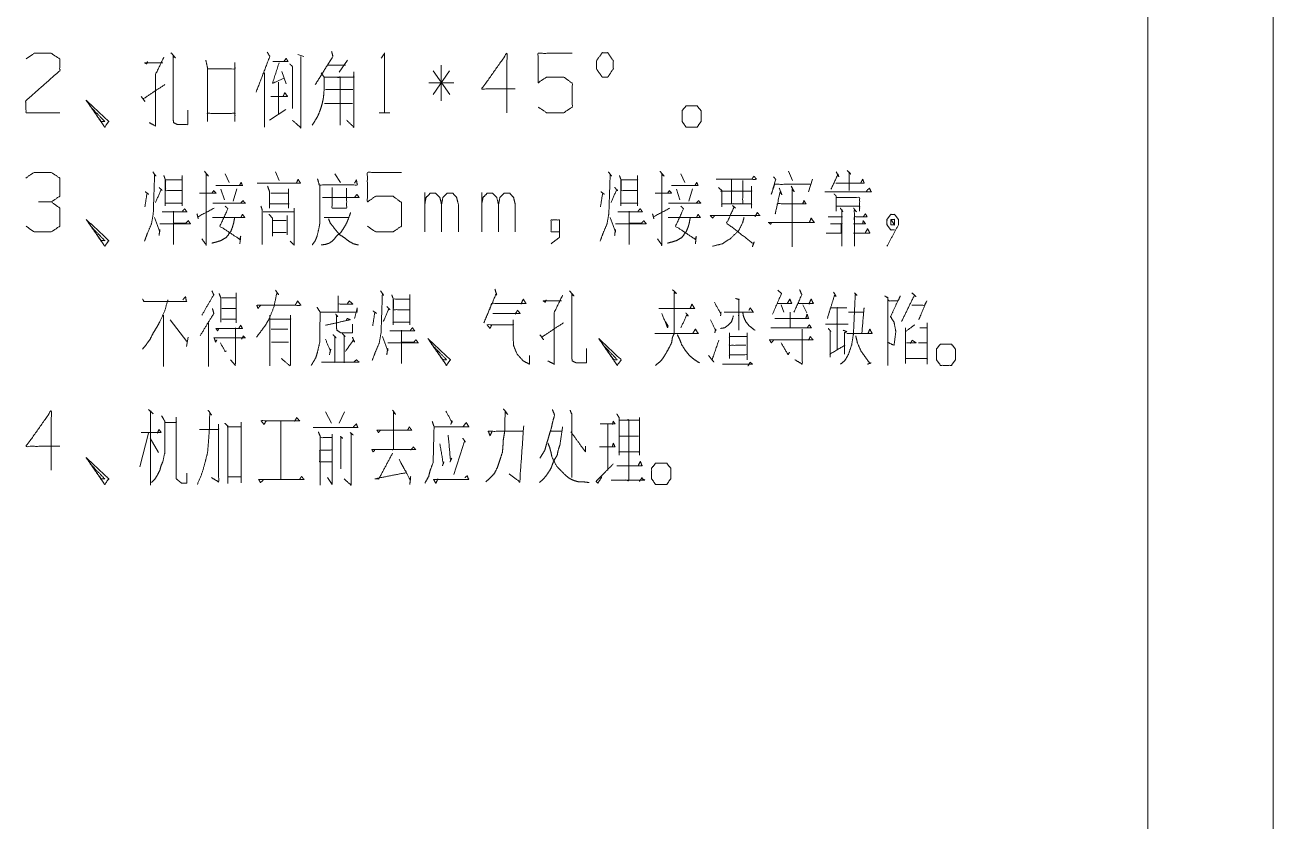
# Model space of a CAD drawing. Header units: millimetres. Extents: x 2210 to 79821, y -19430 to 2344.
# Drawn here: x 5745.79 to 5795.68, y 1723.78 to 1755.6 of the extents above; entities that cross this region are included whole.
import ezdxf

# ---------------------------------------------------------------- set-up
doc = ezdxf.new("R2010")
doc.units = ezdxf.units.MM
doc.layers.add('101', color=7, linetype='Continuous', true_color=0xffffff)

msp = doc.modelspace()

# ---------------------------------------------------------------- linework, layer by layer
at = {"layer": '101', "color": 133, "linetype": 'Continuous', "lineweight": 18}
for p, q in [((5795.68, 1492.822), (5795.68, 1789.822)), ((5790.68, 1497.822), (5790.68, 1784.822))]:
    msp.add_line(p, q, dxfattribs=at)
at = {"layer": '101', "color": 72, "linetype": 'Continuous', "lineweight": 18}
for p, q in [((5756.692, 1754.42), (5756.939, 1754.345)), ((5758.686, 1754.195), (5758.35, 1753.72)), ((5755.366, 1753.695), (5755.366, 1751.52)), ((5756.056, 1753.745), (5756.232, 1753.245)), ((5757.908, 1753.995), (5758.597, 1753.995)), ((5762.761, 1753.77), (5762.107, 1752.82)), ((5762.107, 1753.77), (5762.779, 1752.82)), ((5762.426, 1752.57), (5762.426, 1753.995)), ((5755.932, 1753.32), (5755.932, 1752.045)), ((5762.938, 1753.295), (5761.931, 1753.295)), ((5757.802, 1753.02), (5758.898, 1753.02)), ((5755.561, 1751.795), (5756.215, 1752.22)), ((5757.767, 1752.47), (5758.88, 1752.47)), ((5759.955, 1752.095), (5760.379, 1752.095)), ((5753.797, 1749.657), (5753.956, 1749.307)), ((5755.808, 1749.732), (5755.95, 1749.382)), ((5758.173, 1749.657), (5758.403, 1749.307)), ((5772.009, 1749.657), (5772.168, 1749.307)), ((5776.314, 1749.757), (5776.473, 1749.382)), ((5777.269, 1749.432), (5777.11, 1748.932)), ((5753.62, 1749.032), (5753.762, 1748.607)), ((5754.256, 1749.057), (5754.115, 1748.557)), ((5755.614, 1748.882), (5756.321, 1748.882)), ((5756.321, 1749.057), (5756.321, 1748.282)), ((5761.772, 1747.332), (5761.772, 1748.907)), ((5764.048, 1747.332), (5764.048, 1748.907)), ((5771.832, 1749.032), (5771.973, 1748.607)), ((5772.468, 1749.057), (5772.327, 1748.557)), ((5755.561, 1748.457), (5756.356, 1748.457)), ((5755.313, 1748.132), (5756.551, 1748.132)), ((5755.685, 1747.782), (5756.232, 1747.782)), ((5756.268, 1747.982), (5756.268, 1747.207)), ((5757.749, 1747.907), (5758.756, 1747.907)), ((5755.685, 1747.307), (5756.232, 1747.307)), ((5753.655, 1744.695), (5754.239, 1744.695)), ((5754.239, 1744.895), (5754.239, 1743.695)), ((5753.655, 1744.27), (5754.239, 1744.27)), ((5776.014, 1744.42), (5776.12, 1744.12)), ((5776.88, 1744.42), (5777.039, 1744.095)), ((5751.326, 1743.995), (5751.326, 1741.945)), ((5751.591, 1743.82), (5752.263, 1742.945)), ((5753.125, 1743.695), (5753.125, 1741.945)), ((5753.655, 1743.845), (5754.239, 1743.845)), ((5776.385, 1744.12), (5776.385, 1743.495)), ((5754.203, 1743.495), (5754.203, 1742.045)), ((5755.632, 1743.445), (5756.303, 1743.445)), ((5752.316, 1743.12), (5752.245, 1742.745)), ((5755.649, 1742.92), (5756.321, 1742.92)), ((5781.503, 1742.895), (5781.839, 1742.895)), ((5754.203, 1741.995), (5754.009, 1742.22)), ((5756.02, 1739.782), (5756.02, 1737.432)), ((5756.02, 1739.757), (5756.02, 1737.432)), ((5757.802, 1740.132), (5758.049, 1739.682)), ((5758.562, 1740.132), (5758.35, 1739.682)), ((5750.725, 1739.282), (5750.389, 1737.932)), ((5766.819, 1739.357), (5767.244, 1739.357)), ((5769.096, 1739.632), (5769.096, 1737.807)), ((5769.538, 1739.157), (5770.316, 1739.157)), ((5750.796, 1739.082), (5751.132, 1738.507)), ((5757.89, 1737.507), (5758.067, 1737.232))]:
    msp.add_line(p, q, dxfattribs=at)
for points, knots in [([(5745.836, 1754.245), (5746.154, 1754.47), (5746.844, 1754.47), (5747.18, 1754.245), (5747.18, 1753.77), (5745.819, 1752.57), (5745.836, 1752.095), (5747.18, 1752.095)], [0, 0, 0.069688, 0.192972, 0.265272, 0.350227, 0.67474, 0.759754, 1, 1]), ([(5750.69, 1754.145), (5750.654, 1754.045), (5750.566, 1754.095), (5751.308, 1754.095)], [0, 0, 0.111652, 0.218549, 1, 1]), ([(5751.344, 1754.32), (5751.008, 1753.62), (5751.008, 1751.57), (5750.76, 1751.695)], [0, 0, 0.250151, 0.910671, 1, 1]), ([(5751.626, 1754.495), (5751.803, 1754.295), (5751.715, 1754.345), (5751.715, 1751.82), (5751.733, 1751.695), (5751.892, 1751.62), (5752.298, 1751.62), (5752.298, 1752.195)], [0, 0, 0.063894, 0.088205, 0.6927, 0.722922, 0.765026, 0.862345, 1, 1]), ([(5753.019, 1754.195), (5753.09, 1753.87), (5753.09, 1751.745), (5753.09, 1752.07), (5754.186, 1752.07), (5754.186, 1751.745), (5754.186, 1754.095), (5754.186, 1753.845), (5753.108, 1753.845)], [0, 0, 0.0422, 0.311813, 0.353049, 0.49209, 0.533325, 0.831486, 0.863204, 1, 1]), ([(5755.031, 1752.92), (5755.578, 1754.345), (5755.49, 1754.495), (5755.472, 1754.52)], [0, 0, 0.881768, 0.982305, 1, 1]), ([(5755.702, 1754.145), (5756.303, 1754.145), (5756.232, 1754.27), (5756.144, 1754.145)], [0, 0, 0.66949, 0.829485, 1, 1]), ([(5756.816, 1754.345), (5756.816, 1751.495), (5756.48, 1751.795)], [0, 0, 0.863559, 1, 1]), ([(5758.049, 1754.545), (5758.102, 1754.345), (5757.395, 1753.22)], [0, 0, 0.134735, 1, 1]), ([(5760.025, 1754.27), (5760.167, 1754.47), (5760.167, 1752.095)], [0, 0, 0.093497, 1, 1]), ([(5765.391, 1753.045), (5764.048, 1753.045), (5765.056, 1754.47), (5765.056, 1752.095)], [0, 0, 0.245868, 0.565295, 1, 1]), ([(5766.307, 1752.32), (5766.643, 1752.095), (5767.332, 1752.095), (5767.668, 1752.32), (5767.668, 1753.27), (5767.332, 1753.52), (5766.643, 1753.52), (5766.307, 1753.295), (5766.307, 1754.47), (5767.668, 1754.47)], [0, 0, 0.062231, 0.168346, 0.230572, 0.376815, 0.441263, 0.547378, 0.609609, 0.790489, 1, 1]), ([(5768.866, 1753.52), (5769.096, 1753.52), (5769.308, 1753.845), (5769.308, 1754.17), (5769.096, 1754.495), (5768.866, 1754.495), (5768.636, 1754.17), (5768.636, 1753.845), (5768.866, 1753.52)], [0, 0, 0.085681, 0.230394, 0.351585, 0.496291, 0.581973, 0.730387, 0.851579, 1, 1]), ([(5755.95, 1754.095), (5755.685, 1753.27), (5756.144, 1753.47)], [0, 0, 0.633567, 1, 1]), ([(5756.374, 1754.045), (5756.48, 1753.945), (5756.48, 1752.27)], [0, 0, 0.080046, 1, 1]), ([(5757.625, 1753.695), (5757.749, 1753.52), (5757.749, 1753.02), (5757.731, 1752.795), (5757.714, 1752.645), (5757.661, 1752.42), (5757.59, 1752.195), (5757.501, 1751.97), (5757.413, 1751.82), (5757.272, 1751.595)], [0, 0, 0.095695, 0.318944, 0.419716, 0.487155, 0.590371, 0.695675, 0.80361, 0.88134, 1, 1]), ([(5757.767, 1753.52), (5758.933, 1753.52), (5758.933, 1753.72), (5758.933, 1751.52), (5758.65, 1751.795)], [0, 0, 0.294508, 0.345002, 0.900412, 1, 1]), ([(5750.442, 1752.745), (5750.584, 1752.545), (5750.513, 1752.645), (5751.379, 1753.22)], [0, 0, 0.174102, 0.261144, 1, 1]), ([(5758.297, 1753.495), (5758.385, 1753.52), (5758.385, 1751.595)], [0, 0, 0.045523, 1, 1]), ([(5755.614, 1752.745), (5756.285, 1752.745), (5756.179, 1752.895), (5756.109, 1752.745)], [0, 0, 0.657711, 0.837607, 1, 1]), ([(5748.378, 1752.37), (5748.979, 1751.745), (5748.837, 1751.745), (5748.236, 1752.595), (5748.979, 1751.52), (5749.138, 1751.745), (5748.236, 1752.595)], [0, 0, 0.178026, 0.207064, 0.420797, 0.689032, 0.745609, 1, 1]), ([(5772.058, 1751.745), (5772.058, 1752.17), (5772.217, 1752.37), (5772.659, 1752.37), (5772.818, 1752.17), (5772.818, 1751.745), (5772.659, 1751.52), (5772.217, 1751.52), (5772.058, 1751.745)], [0, 0, 0.152008, 0.243396, 0.401444, 0.492841, 0.64485, 0.743405, 0.901453, 1, 1]), ([(5746.844, 1748.532), (5747.18, 1748.757), (5747.18, 1749.482), (5746.844, 1749.707), (5746.154, 1749.707), (5745.819, 1749.482)], [0, 0, 0.153882, 0.429856, 0.583738, 0.846131, 1, 1]), ([(5750.902, 1749.732), (5751.026, 1749.557), (5750.973, 1749.632), (5750.919, 1748.057), (5750.849, 1747.657), (5750.69, 1747.282), (5750.566, 1746.957)], [0, 0, 0.070416, 0.100595, 0.618417, 0.751887, 0.885737, 1, 1]), ([(5752.966, 1749.757), (5753.125, 1749.557), (5753.037, 1749.632), (5753.037, 1746.807), (5752.86, 1747.057)], [0, 0, 0.072955, 0.106044, 0.912586, 1, 1]), ([(5759.477, 1747.557), (5759.813, 1747.332), (5760.503, 1747.332), (5760.838, 1747.557), (5760.838, 1748.507), (5760.503, 1748.757), (5759.813, 1748.757), (5759.477, 1748.532), (5759.477, 1749.707), (5760.838, 1749.707)], [0, 0, 0.062227, 0.168343, 0.23057, 0.376816, 0.441266, 0.547382, 0.609609, 0.790491, 1, 1]), ([(5769.114, 1749.732), (5769.237, 1749.557), (5769.184, 1749.632), (5769.131, 1748.057), (5769.061, 1747.657), (5768.902, 1747.282), (5768.778, 1746.957)], [0, 0, 0.070422, 0.100609, 0.618423, 0.751891, 0.885739, 1, 1]), ([(5771.178, 1749.757), (5771.337, 1749.557), (5771.249, 1749.632), (5771.249, 1746.807), (5771.072, 1747.057)], [0, 0, 0.072962, 0.10605, 0.912587, 1, 1]), ([(5778.22, 1749.732), (5778.326, 1749.532), (5778.29, 1749.632), (5778.007, 1749.032)], [0, 0, 0.227329, 0.333849, 1, 1]), ([(5778.661, 1749.782), (5778.803, 1749.632), (5778.732, 1749.732), (5778.732, 1748.982)], [0, 0, 0.191124, 0.304673, 1, 1]), ([(5751.344, 1749.582), (5751.397, 1749.432), (5751.397, 1748.382), (5751.397, 1748.482), (5752.068, 1748.482), (5752.068, 1748.382), (5752.068, 1749.582), (5752.068, 1749.407), (5751.414, 1749.407), (5751.414, 1748.982), (5752.051, 1748.982)], [0, 0, 0.030769, 0.233823, 0.253162, 0.383044, 0.402383, 0.634446, 0.668287, 0.794756, 0.876945, 1, 1]), ([(5753.426, 1749.182), (5754.486, 1749.182), (5754.433, 1749.307), (5754.362, 1749.182)], [0, 0, 0.791484, 0.892824, 1, 1]), ([(5755.066, 1749.282), (5756.798, 1749.282), (5756.71, 1749.432), (5756.639, 1749.282)], [0, 0, 0.835944, 0.91997, 1, 1]), ([(5755.49, 1749.157), (5755.561, 1748.957), (5755.561, 1748.282)], [0, 0, 0.239101, 1, 1]), ([(5757.572, 1749.207), (5757.572, 1747.657), (5757.554, 1747.532), (5757.466, 1747.157), (5757.395, 1746.982), (5757.272, 1746.807)], [0, 0, 0.628912, 0.680132, 0.836459, 0.913039, 1, 1]), ([(5757.484, 1749.457), (5757.554, 1749.207), (5759.075, 1749.207), (5759.039, 1749.407), (5758.968, 1749.282)], [0, 0, 0.122175, 0.836955, 0.932464, 1, 1]), ([(5769.555, 1749.582), (5769.608, 1749.432), (5769.608, 1748.382), (5769.608, 1748.482), (5770.28, 1748.482), (5770.28, 1748.382), (5770.28, 1749.582), (5770.28, 1749.407), (5769.626, 1749.407), (5769.626, 1748.982), (5770.262, 1748.982)], [0, 0, 0.030766, 0.233821, 0.25316, 0.38305, 0.40239, 0.634453, 0.668294, 0.794763, 0.876953, 1, 1]), ([(5771.638, 1749.182), (5772.698, 1749.182), (5772.645, 1749.307), (5772.574, 1749.182)], [0, 0, 0.79149, 0.892828, 1, 1]), ([(5773.419, 1749.432), (5775.028, 1749.432), (5774.939, 1749.557), (5774.833, 1749.432)], [0, 0, 0.835359, 0.914868, 1, 1]), ([(5773.507, 1749.107), (5773.649, 1748.982), (5773.649, 1748.332), (5773.649, 1748.457), (5774.833, 1748.457), (5774.833, 1748.282), (5774.833, 1749.157), (5774.833, 1748.957), (5773.596, 1748.957), (5774.038, 1748.957), (5774.038, 1749.407), (5774.038, 1748.457), (5774.48, 1748.457), (5774.48, 1749.382)], [0, 0, 0.024059, 0.106926, 0.122864, 0.273836, 0.296148, 0.4077, 0.433195, 0.590929, 0.647265, 0.704634, 0.825746, 0.882076, 1, 1]), ([(5775.713, 1749.532), (5775.802, 1749.432), (5775.625, 1748.832), (5775.766, 1749.232), (5777.18, 1749.232)], [0, 0, 0.051388, 0.292221, 0.45558, 1, 1]), ([(5776.42, 1749.157), (5776.544, 1748.932), (5776.456, 1749.032), (5776.456, 1746.732)], [0, 0, 0.095442, 0.145044, 1, 1]), ([(5778.202, 1749.282), (5779.333, 1749.282), (5779.28, 1749.432), (5779.209, 1749.307)], [0, 0, 0.788895, 0.899855, 1, 1]), ([(5750.601, 1748.932), (5750.743, 1748.832), (5750.672, 1748.882), (5750.584, 1748.332)], [0, 0, 0.21204, 0.31808, 1, 1]), ([(5751.149, 1749.107), (5751.273, 1748.982), (5751.238, 1749.032), (5751.008, 1748.507)], [0, 0, 0.217081, 0.292659, 1, 1]), ([(5752.772, 1748.882), (5753.426, 1748.882), (5753.337, 1748.982), (5753.267, 1748.882)], [0, 0, 0.718726, 0.865406, 1, 1]), ([(5757.678, 1748.707), (5759.145, 1748.707), (5759.057, 1748.832), (5758.968, 1748.707)], [0, 0, 0.827332, 0.913666, 1, 1]), ([(5758.067, 1749.107), (5758.067, 1748.282), (5758.65, 1748.282), (5758.65, 1749.082)], [0, 0, 0.373599, 0.637718, 1, 1]), ([(5761.772, 1748.432), (5761.825, 1748.707), (5762.001, 1748.882), (5762.196, 1748.882), (5762.373, 1748.707), (5762.443, 1748.432), (5762.443, 1747.332)], [0, 0, 0.118877, 0.224461, 0.306989, 0.41256, 0.533084, 1, 1]), ([(5762.443, 1748.432), (5762.496, 1748.707), (5762.673, 1748.882), (5762.885, 1748.882), (5763.044, 1748.707), (5763.115, 1748.432), (5763.115, 1747.332)], [0, 0, 0.118606, 0.223933, 0.313763, 0.413917, 0.534162, 1, 1]), ([(5764.048, 1748.432), (5764.101, 1748.707), (5764.278, 1748.882), (5764.472, 1748.882), (5764.649, 1748.707), (5764.72, 1748.432), (5764.72, 1747.332)], [0, 0, 0.11888, 0.224451, 0.306978, 0.412562, 0.533085, 1, 1]), ([(5764.72, 1748.432), (5764.773, 1748.707), (5764.95, 1748.882), (5765.162, 1748.882), (5765.321, 1748.707), (5765.391, 1748.432), (5765.391, 1747.332)], [0, 0, 0.118608, 0.223937, 0.313751, 0.413906, 0.534154, 1, 1]), ([(5768.813, 1748.932), (5768.955, 1748.832), (5768.884, 1748.882), (5768.795, 1748.332)], [0, 0, 0.212016, 0.318024, 1, 1]), ([(5769.361, 1749.107), (5769.485, 1748.982), (5769.449, 1749.032), (5769.22, 1748.507)], [0, 0, 0.217081, 0.292659, 1, 1]), ([(5770.984, 1748.882), (5771.638, 1748.882), (5771.549, 1748.982), (5771.478, 1748.882)], [0, 0, 0.718748, 0.865402, 1, 1]), ([(5775.943, 1749.082), (5776.049, 1748.807), (5775.978, 1748.932), (5775.784, 1748.057), (5775.872, 1748.457), (5777.004, 1748.457), (5776.933, 1748.582), (5776.88, 1748.457)], [0, 0, 0.09342, 0.138936, 0.423044, 0.552892, 0.911445, 0.956967, 1, 1]), ([(5777.76, 1748.932), (5779.616, 1748.932), (5779.545, 1749.082), (5779.421, 1748.957)], [0, 0, 0.844505, 0.919966, 1, 1]), ([(5778.131, 1748.857), (5778.22, 1748.757), (5778.22, 1748.157), (5778.22, 1748.357), (5779.156, 1748.357), (5779.156, 1748.157), (5779.156, 1748.707), (5778.202, 1748.707)], [0, 0, 0.037336, 0.205185, 0.261136, 0.523187, 0.579139, 0.732999, 1, 1]), ([(5745.836, 1747.557), (5746.154, 1747.332), (5746.844, 1747.332), (5747.18, 1747.557), (5747.18, 1748.282), (5746.844, 1748.532), (5746.331, 1748.532)], [0, 0, 0.124113, 0.343679, 0.472445, 0.703376, 0.836741, 1, 1]), ([(5751.185, 1747.657), (5752.404, 1747.657), (5752.316, 1747.782), (5752.227, 1747.682), (5751.733, 1747.682), (5751.733, 1748.157), (5751.733, 1746.832)], [0, 0, 0.320856, 0.361126, 0.396236, 0.526438, 0.651403, 1, 1]), ([(5751.273, 1748.132), (5752.263, 1748.132), (5752.174, 1748.257), (5752.086, 1748.157)], [0, 0, 0.775505, 0.89545, 1, 1]), ([(5752.666, 1748.057), (5752.719, 1747.857), (5752.701, 1747.932), (5753.355, 1748.282)], [0, 0, 0.201721, 0.276834, 1, 1]), ([(5753.302, 1748.482), (5754.592, 1748.482), (5754.504, 1748.582), (5754.416, 1748.482)], [0, 0, 0.828595, 0.914289, 1, 1]), ([(5753.797, 1748.357), (5753.903, 1748.257), (5753.585, 1747.557), (5754.38, 1747.032), (5754.416, 1747.157), (5754.38, 1746.857)], [0, 0, 0.063383, 0.397743, 0.812159, 0.868645, 1, 1]), ([(5755.225, 1748.357), (5755.278, 1748.207), (5755.278, 1746.832)], [0, 0, 0.103705, 1, 1]), ([(5756.551, 1748.282), (5756.551, 1746.807), (5756.392, 1746.957)], [0, 0, 0.870898, 1, 1]), ([(5769.396, 1747.657), (5770.616, 1747.657), (5770.528, 1747.782), (5770.439, 1747.682), (5769.944, 1747.682), (5769.944, 1748.157), (5769.944, 1746.832)], [0, 0, 0.320856, 0.361126, 0.396236, 0.526438, 0.651403, 1, 1]), ([(5769.485, 1748.132), (5770.475, 1748.132), (5770.386, 1748.257), (5770.298, 1748.157)], [0, 0, 0.775488, 0.895431, 1, 1]), ([(5770.877, 1748.057), (5770.931, 1747.857), (5770.913, 1747.932), (5771.567, 1748.282)], [0, 0, 0.201719, 0.27684, 1, 1]), ([(5771.514, 1748.482), (5772.804, 1748.482), (5772.716, 1748.582), (5772.627, 1748.482)], [0, 0, 0.828595, 0.914307, 1, 1]), ([(5772.009, 1748.357), (5772.115, 1748.257), (5771.797, 1747.557), (5772.592, 1747.032), (5772.627, 1747.157), (5772.592, 1746.857)], [0, 0, 0.063382, 0.397742, 0.812164, 0.868648, 1, 1]), ([(5774.073, 1748.382), (5774.197, 1748.282), (5774.144, 1748.332), (5773.843, 1747.682), (5774.904, 1746.857), (5774.939, 1746.932), (5774.868, 1746.732)], [0, 0, 0.061505, 0.089686, 0.366517, 0.885946, 0.917997, 1, 1]), ([(5778.379, 1748.282), (5778.485, 1748.132), (5778.449, 1748.207), (5778.449, 1746.757)], [0, 0, 0.107006, 0.155302, 1, 1]), ([(5778.909, 1748.282), (5779.033, 1748.132), (5778.944, 1748.207), (5778.944, 1746.757), (5778.944, 1747.932), (5779.457, 1747.932), (5779.386, 1748.057), (5779.298, 1747.932)], [0, 0, 0.051924, 0.082879, 0.470101, 0.783884, 0.92077, 0.959124, 1, 1]), ([(5748.378, 1747.607), (5748.979, 1746.982), (5748.837, 1746.982), (5748.236, 1747.832), (5748.979, 1746.757), (5749.138, 1746.982), (5748.236, 1747.832)], [0, 0, 0.178026, 0.207064, 0.420797, 0.689032, 0.745609, 1, 1]), ([(5750.973, 1747.907), (5751.185, 1747.332), (5751.185, 1747.432), (5751.149, 1747.182)], [0, 0, 0.634871, 0.738464, 1, 1]), ([(5754.168, 1747.882), (5754.133, 1747.682), (5754.08, 1747.507), (5754.009, 1747.332), (5753.832, 1747.107), (5753.62, 1746.982), (5753.461, 1746.932), (5753.267, 1746.882)], [0, 0, 0.137733, 0.261739, 0.389763, 0.583803, 0.750757, 0.863849, 1, 1]), ([(5753.284, 1747.907), (5754.575, 1747.907), (5754.486, 1748.032), (5754.433, 1747.932)], [0, 0, 0.828928, 0.927277, 1, 1]), ([(5755.543, 1748.032), (5755.685, 1747.882), (5755.685, 1747.157)], [0, 0, 0.221405, 1, 1]), ([(5758.809, 1748.107), (5758.721, 1747.857), (5758.65, 1747.682), (5758.544, 1747.507), (5758.421, 1747.307), (5758.261, 1747.182), (5758.102, 1746.982), (5757.961, 1746.882), (5757.802, 1746.832), (5757.625, 1746.807)], [0, 0, 0.141787, 0.242724, 0.352146, 0.477915, 0.586087, 0.722749, 0.815376, 0.90455, 1, 1]), ([(5757.926, 1747.857), (5757.996, 1747.682), (5758.35, 1747.232), (5758.58, 1747.082), (5758.739, 1746.957), (5758.915, 1746.857), (5759.128, 1746.807)], [0, 0, 0.113786, 0.458783, 0.624216, 0.746187, 0.868611, 1, 1]), ([(5767.155, 1747.332), (5766.819, 1747.332), (5766.819, 1747.807), (5767.155, 1747.807), (5767.155, 1747.107), (5766.819, 1746.857)], [0, 0, 0.148243, 0.357933, 0.506176, 0.815191, 1, 1]), ([(5769.184, 1747.907), (5769.396, 1747.332), (5769.396, 1747.432), (5769.361, 1747.182)], [0, 0, 0.634876, 0.738467, 1, 1]), ([(5772.38, 1747.882), (5772.345, 1747.682), (5772.291, 1747.507), (5772.221, 1747.332), (5772.044, 1747.107), (5771.832, 1746.982), (5771.673, 1746.932), (5771.478, 1746.882)], [0, 0, 0.137734, 0.261749, 0.389763, 0.583803, 0.750783, 0.863849, 1, 1]), ([(5771.496, 1747.907), (5772.786, 1747.907), (5772.698, 1748.032), (5772.645, 1747.932)], [0, 0, 0.828928, 0.927277, 1, 1]), ([(5773.366, 1747.982), (5773.278, 1747.882), (5773.189, 1747.982), (5775.169, 1747.982), (5775.063, 1748.107), (5774.974, 1747.932)], [0, 0, 0.051196, 0.102402, 0.861894, 0.924782, 1, 1]), ([(5774.533, 1747.907), (5774.48, 1747.707), (5774.321, 1747.382), (5773.985, 1747.057), (5773.667, 1746.857), (5773.278, 1746.757)], [0, 0, 0.114109, 0.313654, 0.571368, 0.778584, 1, 1]), ([(5775.643, 1747.707), (5775.59, 1747.632), (5775.519, 1747.707), (5777.339, 1747.707), (5777.216, 1747.882), (5777.145, 1747.707)], [0, 0, 0.03798, 0.080593, 0.833344, 0.921962, 1, 1]), ([(5777.901, 1747.932), (5778.467, 1747.932), (5778.414, 1747.932), (5778.449, 1747.932), (5778.449, 1747.657), (5777.99, 1747.657), (5778.414, 1747.657), (5778.414, 1747.282), (5777.813, 1747.282)], [0, 0, 0.202817, 0.221822, 0.234497, 0.333111, 0.497902, 0.650019, 0.784493, 1, 1]), ([(5778.909, 1747.657), (5779.386, 1747.657), (5779.298, 1747.782), (5779.28, 1747.657)], [0, 0, 0.630795, 0.833126, 1, 1]), ([(5780.549, 1747.407), (5780.408, 1747.407), (5780.249, 1747.607), (5780.249, 1747.832), (5780.408, 1748.032), (5780.549, 1748.032), (5780.708, 1747.832), (5780.708, 1747.607), (5780.249, 1746.757)], [0, 0, 0.057341, 0.16098, 0.252232, 0.355877, 0.413219, 0.516864, 0.608116, 1, 1]), ([(5780.408, 1747.607), (5780.549, 1747.607), (5780.408, 1747.832), (5780.408, 1747.607)], [0, 0, 0.223671, 0.644056, 1, 1]), ([(5780.549, 1747.607), (5780.549, 1747.832), (5780.408, 1747.832)], [0, 0, 0.614104, 1, 1]), ([(5778.909, 1747.282), (5779.563, 1747.282), (5779.474, 1747.457), (5779.386, 1747.307)], [0, 0, 0.638551, 0.829997, 1, 1]), ([(5750.495, 1744.645), (5750.548, 1744.545), (5752.245, 1744.545), (5752.21, 1744.745), (5752.104, 1744.62)], [0, 0, 0.051998, 0.831416, 0.924706, 1, 1]), ([(5753.267, 1744.97), (5753.337, 1744.82), (5752.86, 1743.995)], [0, 0, 0.14819, 1, 1]), ([(5753.549, 1744.87), (5753.62, 1744.695), (5753.62, 1743.72)], [0, 0, 0.162191, 1, 1]), ([(5755.808, 1744.995), (5755.932, 1744.82), (5755.861, 1744.895), (5755.738, 1744.32), (5755.561, 1743.87), (5755.402, 1743.595), (5755.048, 1743.12)], [0, 0, 0.093222, 0.138055, 0.393909, 0.60422, 0.742422, 1, 1]), ([(5758.314, 1744.77), (5758.314, 1744.12), (5758.314, 1744.445), (5758.898, 1744.445), (5758.756, 1744.57), (5758.686, 1744.47)], [0, 0, 0.347693, 0.52154, 0.833541, 0.934487, 1, 1]), ([(5760.008, 1744.97), (5760.131, 1744.795), (5760.078, 1744.87), (5760.025, 1743.295), (5759.955, 1742.895), (5759.796, 1742.52), (5759.672, 1742.195)], [0, 0, 0.070423, 0.10061, 0.618426, 0.751894, 0.885743, 1, 1]), ([(5760.45, 1744.82), (5760.503, 1744.67), (5760.503, 1743.62), (5760.503, 1743.72), (5761.174, 1743.72), (5761.174, 1743.62), (5761.174, 1744.82), (5761.174, 1744.645), (5760.52, 1744.645), (5760.52, 1744.22), (5761.157, 1744.22)], [0, 0, 0.030769, 0.233823, 0.253162, 0.383052, 0.402391, 0.634454, 0.668295, 0.794764, 0.876953, 1, 1]), ([(5764.578, 1745.045), (5764.649, 1744.795), (5764.631, 1744.87), (5764.136, 1743.695), (5764.455, 1744.47), (5765.816, 1744.47), (5765.71, 1744.645), (5765.621, 1744.445)], [0, 0, 0.061366, 0.07957, 0.380707, 0.578581, 0.900027, 0.948356, 1, 1]), ([(5767.279, 1744.795), (5766.943, 1744.095), (5766.943, 1742.045), (5766.696, 1742.17)], [0, 0, 0.250151, 0.910671, 1, 1]), ([(5767.562, 1744.97), (5767.739, 1744.77), (5767.65, 1744.82), (5767.65, 1742.295), (5767.668, 1742.17), (5767.827, 1742.095), (5768.233, 1742.095), (5768.233, 1742.67)], [0, 0, 0.063895, 0.088198, 0.692698, 0.72292, 0.765024, 0.862344, 1, 1]), ([(5771.673, 1745.02), (5771.832, 1744.87), (5771.744, 1744.895), (5771.744, 1743.27), (5771.673, 1743.12), (5771.638, 1742.895), (5771.496, 1742.62), (5771.337, 1742.345), (5771.213, 1742.17), (5771.001, 1741.995)], [0, 0, 0.063452, 0.090102, 0.561769, 0.609902, 0.676013, 0.765766, 0.85798, 0.920182, 1, 1]), ([(5774.197, 1744.67), (5774.338, 1744.62), (5774.321, 1744.645), (5774.321, 1743.395), (5774.321, 1744.12), (5773.737, 1744.12), (5774.904, 1744.12), (5774.78, 1744.295), (5774.727, 1744.195)], [0, 0, 0.035429, 0.042667, 0.337979, 0.509258, 0.647046, 0.922634, 0.973261, 1, 1]), ([(5775.89, 1744.995), (5776.031, 1744.87), (5775.678, 1744.045)], [0, 0, 0.173753, 1, 1]), ([(5775.89, 1744.47), (5776.438, 1744.47), (5776.367, 1744.645), (5776.261, 1744.47)], [0, 0, 0.582111, 0.78262, 1, 1]), ([(5776.756, 1745.02), (5776.844, 1744.82), (5776.526, 1744.12)], [0, 0, 0.221401, 1, 1]), ([(5776.685, 1744.47), (5777.304, 1744.47), (5777.216, 1744.645), (5777.127, 1744.445)], [0, 0, 0.598664, 0.788389, 1, 1]), ([(5778.113, 1744.92), (5778.22, 1744.745), (5778.149, 1744.795), (5777.866, 1743.87), (5777.99, 1744.295), (5778.644, 1744.295), (5778.255, 1744.295), (5778.255, 1742.645), (5778.255, 1743.645), (5777.795, 1743.645), (5778.697, 1743.645)], [0, 0, 0.030298, 0.043116, 0.18631, 0.251837, 0.348652, 0.406218, 0.650483, 0.798524, 0.866556, 1, 1]), ([(5778.944, 1744.895), (5779.05, 1744.795), (5778.98, 1744.82), (5778.909, 1743.27), (5778.838, 1742.82), (5778.714, 1742.445), (5778.573, 1742.195), (5778.396, 1742.045)], [0, 0, 0.046393, 0.07026, 0.56412, 0.709105, 0.834794, 0.926207, 1, 1]), ([(5780.16, 1744.77), (5780.284, 1744.695), (5780.284, 1741.995), (5780.284, 1744.57), (5780.69, 1744.57), (5780.779, 1744.77), (5780.39, 1743.945), (5780.531, 1743.72), (5780.602, 1743.345), (5780.531, 1742.795), (5780.266, 1742.92)], [0, 0, 0.017119, 0.336574, 0.641238, 0.689334, 0.715206, 0.823117, 0.854558, 0.899709, 0.965319, 1, 1]), ([(5781.238, 1744.895), (5781.415, 1744.745), (5781.344, 1744.795), (5780.832, 1743.745)], [0, 0, 0.155911, 0.214149, 1, 1]), ([(5751.503, 1744.545), (5751.503, 1744.62), (5751.379, 1744.17), (5751.185, 1743.745), (5751.061, 1743.52), (5750.919, 1743.295), (5750.796, 1743.045), (5750.637, 1742.82), (5750.495, 1742.645)], [0, 0, 0.03245, 0.234393, 0.436626, 0.547735, 0.66272, 0.783417, 0.902652, 1, 1]), ([(5753.284, 1744.27), (5753.337, 1744.07), (5752.789, 1743.17)], [0, 0, 0.164146, 1, 1]), ([(5755.207, 1744.395), (5755.101, 1744.27), (5755.066, 1744.395), (5756.816, 1744.395), (5756.692, 1744.57), (5756.604, 1744.42)], [0, 0, 0.067399, 0.12081, 0.8403, 0.928416, 1, 1]), ([(5757.466, 1744.32), (5757.59, 1744.12), (5757.572, 1742.92), (5757.484, 1742.52), (5757.413, 1742.295), (5757.236, 1741.995)], [0, 0, 0.096825, 0.590902, 0.759554, 0.856649, 1, 1]), ([(5757.59, 1744.12), (5759.057, 1744.12), (5759.075, 1744.295), (5758.968, 1743.87)], [0, 0, 0.704987, 0.78951, 1, 1]), ([(5759.707, 1744.17), (5759.849, 1744.07), (5759.778, 1744.12), (5759.69, 1743.57)], [0, 0, 0.212014, 0.318021, 1, 1]), ([(5760.255, 1744.345), (5760.379, 1744.22), (5760.344, 1744.27), (5760.114, 1743.745)], [0, 0, 0.217081, 0.292659, 1, 1]), ([(5764.49, 1744.07), (5765.586, 1744.07), (5765.48, 1744.195), (5765.391, 1744.045)], [0, 0, 0.764246, 0.878574, 1, 1]), ([(5766.625, 1744.62), (5766.59, 1744.52), (5766.501, 1744.57), (5767.244, 1744.57)], [0, 0, 0.111652, 0.218549, 1, 1]), ([(5771.125, 1744.27), (5772.557, 1744.27), (5772.451, 1744.445), (5772.38, 1744.27)], [0, 0, 0.784459, 0.896586, 1, 1]), ([(5773.348, 1744.52), (5773.596, 1744.07), (5773.614, 1744.12), (5773.596, 1743.97)], [0, 0, 0.715627, 0.789541, 1, 1]), ([(5778.714, 1744.12), (5779.315, 1744.12), (5779.333, 1744.295), (5779.245, 1743.295)], [0, 0, 0.337467, 0.436241, 1, 1]), ([(5781.238, 1744.395), (5781.751, 1744.395), (5781.839, 1744.57), (5781.521, 1743.82)], [0, 0, 0.336501, 0.465191, 1, 1]), ([(5755.578, 1741.97), (5755.578, 1743.995), (5755.578, 1743.845), (5756.409, 1743.845), (5756.409, 1743.995), (5756.409, 1742.07), (5756.392, 1741.97), (5756.038, 1742.27)], [0, 0, 0.358665, 0.385234, 0.532376, 0.558945, 0.899902, 0.917886, 1, 1]), ([(5757.802, 1743.595), (5758.792, 1743.82), (5758.668, 1743.87), (5758.633, 1743.795)], [0, 0, 0.82429, 0.932662, 1, 1]), ([(5758.208, 1744.045), (5758.297, 1743.945), (5758.244, 1743.97), (5758.244, 1743.495), (5758.261, 1743.395), (5758.421, 1743.295), (5758.88, 1743.295), (5758.88, 1743.645)], [0, 0, 0.075571, 0.108775, 0.377734, 0.435237, 0.541611, 0.801816, 1, 1]), ([(5764.455, 1743.62), (5764.384, 1743.47), (5764.26, 1743.62), (5765.303, 1743.62), (5765.303, 1743.82), (5765.303, 1743.145), (5765.321, 1742.795), (5765.462, 1742.445), (5765.71, 1742.17), (5765.957, 1742.045), (5765.957, 1742.395)], [0, 0, 0.04142, 0.08999, 0.350489, 0.400452, 0.569066, 0.656611, 0.750908, 0.843316, 0.912571, 1, 1]), ([(5766.378, 1743.22), (5766.519, 1743.02), (5766.448, 1743.12), (5767.314, 1743.695)], [0, 0, 0.174088, 0.261132, 1, 1]), ([(5771.249, 1744.07), (5771.478, 1743.495), (5771.496, 1743.57), (5771.39, 1743.745)], [0, 0, 0.687344, 0.772865, 1, 1]), ([(5772.203, 1744.095), (5772.309, 1743.97), (5772.238, 1743.995), (5772.009, 1743.495)], [0, 0, 0.207707, 0.30272, 1, 1]), ([(5773.189, 1743.82), (5773.401, 1743.37), (5773.401, 1743.445), (5773.366, 1743.295)], [0, 0, 0.684676, 0.78789, 1, 1]), ([(5774.108, 1743.97), (5774.038, 1743.745), (5773.896, 1743.595), (5773.755, 1743.495), (5773.596, 1743.47)], [0, 0, 0.303858, 0.569399, 0.792546, 1, 1]), ([(5774.48, 1744.12), (5774.515, 1743.945), (5774.603, 1743.745), (5774.745, 1743.57), (5774.974, 1743.395)], [0, 0, 0.195973, 0.436003, 0.682958, 1, 1]), ([(5775.766, 1743.87), (5777.11, 1743.87), (5777.057, 1744.045), (5777.004, 1743.87)], [0, 0, 0.786012, 0.89301, 1, 1]), ([(5781.362, 1743.62), (5780.991, 1743.345), (5780.991, 1743.495), (5780.991, 1742.07), (5780.991, 1742.27), (5781.857, 1742.27), (5781.857, 1742.045), (5781.857, 1743.695), (5781.857, 1743.495), (5781.556, 1743.495)], [0, 0, 0.084323, 0.111704, 0.371809, 0.408317, 0.566405, 0.607474, 0.908649, 0.945156, 1, 1]), ([(5753.461, 1743.02), (5753.408, 1742.92), (5753.355, 1743.095), (5754.592, 1743.095), (5754.522, 1743.17), (5754.451, 1743.045)], [0, 0, 0.063588, 0.166317, 0.861419, 0.919321, 1, 1]), ([(5753.532, 1743.47), (5753.496, 1743.37), (5753.426, 1743.47), (5754.486, 1743.47), (5754.416, 1743.595), (5754.345, 1743.495)], [0, 0, 0.068207, 0.14696, 0.828904, 0.921247, 1, 1]), ([(5758.102, 1743.22), (5758.226, 1743.095), (5758.173, 1743.145), (5758.173, 1742.12), (5757.643, 1742.12), (5759.145, 1742.12), (5759.039, 1742.22), (5758.933, 1742.12)], [0, 0, 0.048876, 0.069128, 0.35402, 0.501396, 0.918968, 0.959488, 1, 1]), ([(5758.474, 1743.27), (5758.597, 1743.145), (5758.544, 1743.17), (5758.544, 1742.095)], [0, 0, 0.13431, 0.179085, 1, 1]), ([(5760.291, 1742.895), (5761.51, 1742.895), (5761.422, 1743.02), (5761.333, 1742.92), (5760.838, 1742.92), (5760.838, 1743.395), (5760.838, 1742.07)], [0, 0, 0.320854, 0.36113, 0.396239, 0.526441, 0.651406, 1, 1]), ([(5760.379, 1743.37), (5761.369, 1743.37), (5761.28, 1743.495), (5761.192, 1743.395)], [0, 0, 0.775503, 0.895429, 1, 1]), ([(5770.966, 1743.27), (5772.698, 1743.27), (5772.592, 1743.445), (5772.486, 1743.27)], [0, 0, 0.808884, 0.904437, 1, 1]), ([(5771.867, 1743.22), (5771.956, 1743.045), (5772.044, 1742.82), (5772.203, 1742.57), (5772.345, 1742.395), (5772.557, 1742.22), (5772.751, 1742.095)], [0, 0, 0.133806, 0.298793, 0.50104, 0.654588, 0.84227, 1, 1]), ([(5773.949, 1743.295), (5773.949, 1742.27), (5773.949, 1742.42), (5774.656, 1742.42), (5774.656, 1742.22), (5774.656, 1743.295), (5774.656, 1743.145), (5773.949, 1743.145), (5773.949, 1742.795), (5774.603, 1742.795)], [0, 0, 0.204263, 0.234156, 0.375052, 0.41491, 0.629137, 0.659027, 0.799923, 0.869674, 1, 1]), ([(5775.607, 1743.495), (5777.216, 1743.495), (5777.145, 1743.62), (5777.057, 1743.495)], [0, 0, 0.844266, 0.919643, 1, 1]), ([(5776.862, 1743.445), (5776.862, 1742.045), (5776.562, 1742.22)], [0, 0, 0.801046, 1, 1]), ([(5777.901, 1743.47), (5778.007, 1743.345), (5777.972, 1743.395), (5777.972, 1742.32), (5777.972, 1742.445), (5778.555, 1742.795), (5778.555, 1742.445), (5778.555, 1743.295), (5778.644, 1743.345), (5778.502, 1743.395)], [0, 0, 0.046088, 0.063303, 0.365528, 0.400669, 0.59191, 0.690308, 0.929277, 0.957827, 1, 1]), ([(5778.644, 1743.27), (5779.651, 1743.27), (5779.563, 1743.445), (5779.492, 1743.27)], [0, 0, 0.723627, 0.864434, 1, 1]), ([(5778.997, 1743.17), (5779.068, 1742.895), (5779.209, 1742.57), (5779.563, 1742.07), (5779.616, 1742.095), (5779.474, 1742.045)], [0, 0, 0.194582, 0.437456, 0.857073, 0.897233, 1, 1]), ([(5753.602, 1742.895), (5753.797, 1742.545), (5753.832, 1742.57)], [0, 0, 0.902428, 1, 1]), ([(5757.802, 1743.045), (5757.996, 1742.57), (5758.014, 1742.645), (5757.961, 1742.42)], [0, 0, 0.624785, 0.718604, 1, 1]), ([(5758.88, 1743.12), (5758.968, 1742.92), (5758.915, 1742.995), (5758.597, 1742.545)], [0, 0, 0.253773, 0.360383, 1, 1]), ([(5760.078, 1743.145), (5760.291, 1742.57), (5760.291, 1742.67), (5760.255, 1742.42)], [0, 0, 0.634872, 0.738463, 1, 1]), ([(5762.037, 1742.845), (5762.638, 1742.22), (5762.496, 1742.22), (5761.895, 1743.07), (5762.638, 1741.995), (5762.797, 1742.22), (5761.895, 1743.07)], [0, 0, 0.178024, 0.207055, 0.420793, 0.68903, 0.745609, 1, 1]), ([(5768.866, 1742.845), (5769.467, 1742.22), (5769.326, 1742.22), (5768.725, 1743.07), (5769.467, 1741.995), (5769.626, 1742.22), (5768.725, 1743.07)], [0, 0, 0.178022, 0.207052, 0.420792, 0.689029, 0.745607, 1, 1]), ([(5773.119, 1742.395), (5773.331, 1742.12), (5773.26, 1742.22), (5773.525, 1742.995)], [0, 0, 0.269451, 0.364473, 1, 1]), ([(5775.713, 1742.995), (5775.625, 1742.895), (5775.554, 1743.02), (5777.286, 1743.02), (5777.18, 1743.145), (5777.11, 1742.995)], [0, 0, 0.057062, 0.118456, 0.859015, 0.929102, 1, 1]), ([(5776.014, 1742.895), (5776.297, 1742.42), (5776.35, 1742.52)], [0, 0, 0.830056, 1, 1]), ([(5781.026, 1742.895), (5781.415, 1742.895), (5781.256, 1742.995), (5781.185, 1742.87)], [0, 0, 0.539792, 0.80061, 1, 1]), ([(5782.225, 1742.22), (5782.225, 1742.645), (5782.384, 1742.845), (5782.825, 1742.845), (5782.985, 1742.645), (5782.985, 1742.22), (5782.825, 1741.995), (5782.384, 1741.995), (5782.225, 1742.22)], [0, 0, 0.152008, 0.243405, 0.401453, 0.492841, 0.64485, 0.743396, 0.901445, 1, 1]), ([(5773.667, 1742.045), (5774.868, 1742.045), (5774.78, 1742.12), (5774.692, 1741.97)], [0, 0, 0.805626, 0.883304, 1, 1]), ([(5747.18, 1738.757), (5745.836, 1738.757), (5746.844, 1740.182), (5746.844, 1737.807)], [0, 0, 0.245869, 0.565293, 1, 1]), ([(5750.725, 1740.232), (5750.919, 1740.057), (5750.813, 1740.157), (5750.813, 1737.207)], [0, 0, 0.077914, 0.121329, 1, 1]), ([(5753.108, 1740.207), (5753.249, 1740.007), (5753.178, 1740.107), (5753.161, 1739.432), (5753.125, 1738.932), (5753.09, 1738.507), (5753.002, 1738.157), (5752.878, 1737.707), (5752.683, 1737.232)], [0, 0, 0.073965, 0.11095, 0.314868, 0.466245, 0.59504, 0.704053, 0.844996, 1, 1]), ([(5760.485, 1740.207), (5760.609, 1740.032), (5760.52, 1740.107), (5760.52, 1738.632), (5759.654, 1738.632), (5761.404, 1738.632), (5761.316, 1738.732), (5761.21, 1738.607)], [0, 0, 0.045421, 0.069983, 0.382581, 0.566132, 0.936976, 0.965262, 1, 1]), ([(5762.62, 1740.157), (5762.867, 1739.707), (5762.867, 1739.782), (5762.814, 1739.632)], [0, 0, 0.686892, 0.7872, 1, 1]), ([(5764.914, 1740.257), (5765.091, 1740.032), (5764.985, 1740.132), (5764.967, 1739.357), (5764.914, 1739.032), (5764.896, 1738.757), (5764.879, 1738.532), (5764.79, 1738.257), (5764.684, 1737.932), (5764.561, 1737.682), (5764.402, 1737.507), (5764.207, 1737.332)], [0, 0, 0.083042, 0.125347, 0.350346, 0.445924, 0.525907, 0.591412, 0.675251, 0.77447, 0.855435, 0.924077, 1, 1]), ([(5766.872, 1740.232), (5766.961, 1740.007), (5766.872, 1739.682), (5766.837, 1739.507), (5766.766, 1739.282), (5766.696, 1739.032), (5766.625, 1738.807), (5766.572, 1738.607), (5766.484, 1738.457), (5766.378, 1738.282)], [0, 0, 0.116539, 0.278915, 0.364988, 0.478692, 0.603958, 0.717662, 0.817409, 0.90135, 1, 1]), ([(5767.579, 1740.207), (5767.65, 1740.032), (5767.65, 1737.507)], [0, 0, 0.069554, 1, 1]), ([(5751.255, 1739.982), (5751.379, 1739.757), (5751.379, 1738.507), (5751.308, 1738.157), (5751.238, 1738.007), (5751.185, 1737.807), (5751.096, 1737.632), (5750.99, 1737.457), (5750.849, 1737.307)], [0, 0, 0.090307, 0.52992, 0.655496, 0.713818, 0.786591, 0.855541, 0.927503, 1, 1]), ([(5751.397, 1739.707), (5751.839, 1739.707), (5751.839, 1739.907), (5751.839, 1737.457), (5751.962, 1737.357), (5752.051, 1737.282), (5752.263, 1737.282), (5752.263, 1737.682)], [0, 0, 0.111049, 0.16131, 0.777054, 0.817038, 0.846171, 0.899471, 1, 1]), ([(5752.772, 1739.432), (5753.532, 1739.432), (5753.532, 1739.632), (5753.532, 1737.332), (5753.249, 1737.507)], [0, 0, 0.211552, 0.267219, 0.907426, 1, 1]), ([(5753.779, 1739.682), (5753.903, 1739.557), (5753.903, 1737.282), (5753.903, 1737.532), (5754.433, 1737.532), (5754.433, 1737.307), (5754.433, 1739.707), (5754.433, 1739.532), (5753.868, 1739.532)], [0, 0, 0.026662, 0.37153, 0.409426, 0.489805, 0.523913, 0.887732, 0.914262, 1, 1]), ([(5755.437, 1739.782), (5755.349, 1739.632), (5755.225, 1739.782), (5756.763, 1739.782), (5756.657, 1739.907), (5756.568, 1739.757)], [0, 0, 0.077579, 0.164211, 0.849382, 0.92243, 1, 1]), ([(5757.307, 1739.507), (5759.092, 1739.507), (5759.039, 1739.657), (5758.915, 1739.532)], [0, 0, 0.841995, 0.917038, 1, 1]), ([(5762.072, 1739.757), (5762.143, 1739.532), (5762.107, 1738.107), (5761.984, 1737.782), (5761.931, 1737.557), (5761.772, 1737.282)], [0, 0, 0.092203, 0.64947, 0.785426, 0.875796, 1, 1]), ([(5762.143, 1739.532), (5763.539, 1739.532), (5763.433, 1739.707), (5763.292, 1739.532)], [0, 0, 0.764701, 0.876769, 1, 1]), ([(5768.778, 1739.657), (5769.379, 1739.657), (5769.308, 1739.757), (5769.273, 1739.632)], [0, 0, 0.704262, 0.847768, 1, 1]), ([(5769.449, 1740.057), (5769.538, 1739.907), (5769.538, 1738.407), (5769.538, 1738.532), (5770.351, 1738.532), (5770.351, 1738.407), (5770.351, 1739.907), (5770.351, 1739.807), (5769.538, 1739.807), (5769.927, 1739.807), (5769.927, 1737.407), (5769.22, 1737.407), (5770.563, 1737.407), (5770.475, 1737.457), (5770.457, 1737.507), (5770.351, 1737.357)], [0, 0, 0.016857, 0.162098, 0.174201, 0.252928, 0.265031, 0.410273, 0.419956, 0.498682, 0.536334, 0.768721, 0.837175, 0.967244, 0.977077, 0.982213, 1, 1]), ([(5750.442, 1739.307), (5751.238, 1739.307), (5751.149, 1739.432), (5751.079, 1739.282)], [0, 0, 0.71379, 0.851186, 1, 1]), ([(5757.519, 1739.332), (5757.59, 1739.157), (5757.59, 1737.207), (5757.59, 1739.107), (5758.067, 1739.107), (5758.067, 1739.232), (5758.067, 1737.232), (5758.067, 1738.607), (5757.572, 1738.607), (5757.572, 1738.132), (5758.049, 1738.132)], [0, 0, 0.019944, 0.226006, 0.426785, 0.477216, 0.490425, 0.701771, 0.847071, 0.899373, 0.949568, 1, 1]), ([(5758.403, 1739.157), (5758.491, 1739.082), (5758.421, 1739.107), (5758.421, 1737.857)], [0, 0, 0.080452, 0.132518, 1, 1]), ([(5758.792, 1739.307), (5758.915, 1739.207), (5758.827, 1739.282), (5758.827, 1737.207), (5758.544, 1737.457)], [0, 0, 0.058315, 0.100804, 0.861603, 1, 1]), ([(5760.008, 1739.407), (5759.919, 1739.307), (5759.866, 1739.407), (5761.245, 1739.407), (5761.157, 1739.532), (5761.086, 1739.407)], [0, 0, 0.069442, 0.128329, 0.845633, 0.925285, 1, 1]), ([(5762.708, 1739.207), (5762.797, 1738.232), (5762.85, 1738.282), (5762.779, 1738.132)], [0, 0, 0.803961, 0.863821, 1, 1]), ([(5764.455, 1739.332), (5764.384, 1739.182), (5764.313, 1739.357), (5765.71, 1739.357)], [0, 0, 0.094713, 0.202509, 1, 1]), ([(5765.727, 1739.582), (5765.568, 1737.332), (5765.144, 1737.657)], [0, 0, 0.808462, 1, 1]), ([(5767.279, 1739.532), (5767.173, 1738.807), (5767.102, 1738.582), (5767.067, 1738.407), (5766.961, 1738.232), (5766.872, 1738.032), (5766.819, 1737.882), (5766.696, 1737.682), (5766.59, 1737.532), (5766.36, 1737.307)], [0, 0, 0.296651, 0.392137, 0.464418, 0.54727, 0.635794, 0.700204, 0.795424, 0.869798, 1, 1]), ([(5767.615, 1739.332), (5768.198, 1738.532), (5768.198, 1738.757)], [0, 0, 0.814826, 1, 1]), ([(5762.373, 1738.857), (5762.514, 1738.057), (5762.532, 1738.132), (5762.479, 1737.982)], [0, 0, 0.774798, 0.848275, 1, 1]), ([(5763.292, 1739.082), (5763.398, 1738.932), (5763.362, 1738.957), (5762.938, 1737.632)], [0, 0, 0.113521, 0.140292, 1, 1]), ([(5766.696, 1738.882), (5766.766, 1738.707), (5766.819, 1738.507), (5766.855, 1738.332), (5767.032, 1737.982), (5767.12, 1737.882), (5767.367, 1737.632), (5767.509, 1737.507), (5767.686, 1737.407), (5767.933, 1737.332), (5768.163, 1737.332), (5768.34, 1737.307)], [0, 0, 0.075195, 0.157623, 0.228746, 0.384952, 0.438111, 0.57825, 0.65343, 0.734341, 0.837339, 0.928876, 1, 1]), ([(5768.76, 1738.732), (5769.379, 1738.732), (5769.308, 1738.882), (5769.273, 1738.757)], [0, 0, 0.676559, 0.857918, 1, 1]), ([(5748.378, 1738.082), (5748.979, 1737.457), (5748.837, 1737.457), (5748.236, 1738.307), (5748.979, 1737.232), (5749.138, 1737.457), (5748.236, 1738.307)], [0, 0, 0.178026, 0.207064, 0.420797, 0.689032, 0.745609, 1, 1]), ([(5759.778, 1738.607), (5759.707, 1738.532), (5759.654, 1738.632)], [0, 0, 0.476595, 1, 1]), ([(5760.485, 1738.482), (5759.937, 1737.457), (5759.778, 1737.457), (5761.033, 1737.707), (5760.75, 1738.232), (5761.192, 1737.407), (5761.21, 1737.557), (5761.174, 1737.232)], [0, 0, 0.252059, 0.286558, 0.564059, 0.69338, 0.896343, 0.929101, 1, 1]), ([(5769.449, 1737.982), (5770.457, 1737.982), (5770.386, 1738.157), (5770.316, 1738.007)], [0, 0, 0.739674, 0.878246, 1, 1]), ([(5768.848, 1737.532), (5768.689, 1737.282), (5768.619, 1737.357), (5769.308, 1738.057)], [0, 0, 0.214439, 0.289023, 1, 1]), ([(5770.842, 1737.457), (5770.842, 1737.882), (5771.001, 1738.082), (5771.443, 1738.082), (5771.602, 1737.882), (5771.602, 1737.457), (5771.443, 1737.232), (5771.001, 1737.232), (5770.842, 1737.457)], [0, 0, 0.152008, 0.243405, 0.401453, 0.492841, 0.64485, 0.743396, 0.901445, 1, 1]), ([(5755.313, 1737.407), (5755.207, 1737.307), (5755.137, 1737.432), (5756.939, 1737.432), (5756.851, 1737.557), (5756.763, 1737.432)], [0, 0, 0.060774, 0.120655, 0.87235, 0.93618, 1, 1]), ([(5762.302, 1737.457), (5762.213, 1737.282), (5762.125, 1737.432), (5763.521, 1737.432), (5763.468, 1737.582), (5763.38, 1737.507)], [0, 0, 0.096037, 0.181315, 0.865296, 0.943219, 1, 1])]:
    msp.add_open_spline(points, degree=1, knots=knots, dxfattribs=at)

doc.saveas('drawing.dxf')
